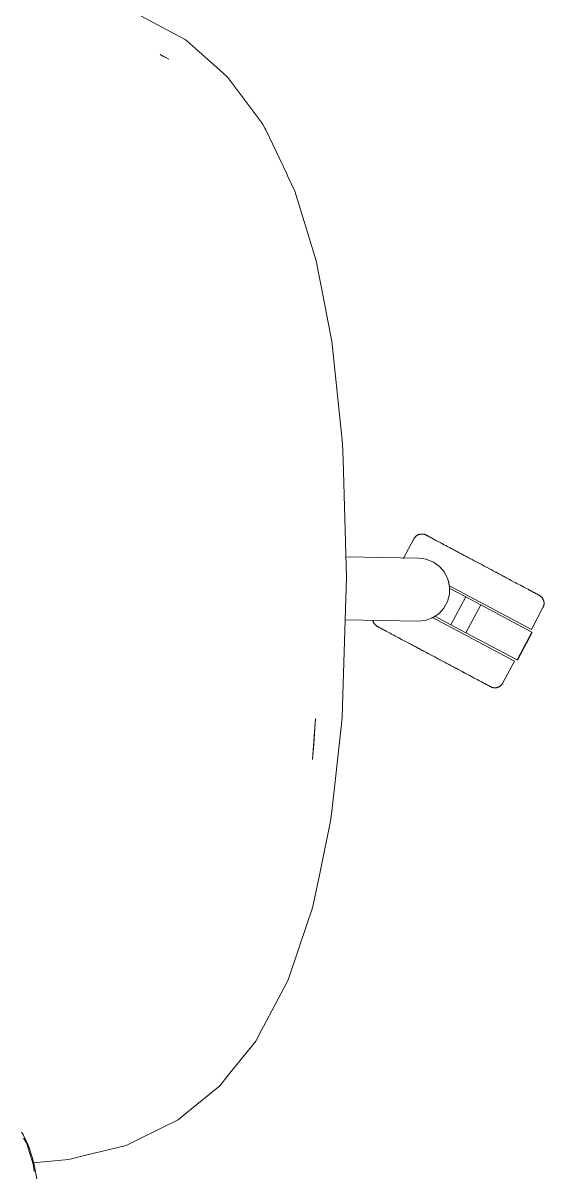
# Model space of a CAD drawing. Header units: millimetres. Extents: x 155927 to 326028, y -36033 to 97293.
# Drawn here: x 194710 to 194942, y 33266 to 33776 of the extents above; entities that cross this region are included whole.
import ezdxf

# ---------------------------------------------------------------- set-up
doc = ezdxf.new("R2010")
doc.units = ezdxf.units.MM
doc.header["$MEASUREMENT"] = 0
doc.layers.add('G-IMPT', color=8, linetype='CONTINUOUS', lineweight=9)
doc.layers.add('I-FURN', color=8, linetype='CONTINUOUS', lineweight=9)

msp = doc.modelspace()

# ---------------------------------------------------------------- linework, layer by layer
at = {"layer": 'G-IMPT'}
for p, q in [((194760.95, 33780.23), (194772.19, 33774.22)), ((194772.19, 33774.22), (194782.62, 33768.64)), ((194783.29, 33768.05), (194782.62, 33768.64)), ((194798.07, 33755.03), (194783.29, 33768.05)), ((194775.32, 33760.02), (194771.43, 33761.98)), ((194773.03, 33761.2), (194771.43, 33761.98)), ((194775.32, 33760.02), (194773.03, 33761.2)), ((194798.07, 33755.03), (194801.33, 33752.16)), ((194802.06, 33751.19), (194801.33, 33752.16)), ((194816.63, 33731.7), (194802.06, 33751.19)), ((194816.63, 33731.7), (194817.09, 33730.92)), ((194817.09, 33730.92), (194818.03, 33729.35)), ((194818.45, 33728.64), (194818.03, 33729.35)), ((194818.45, 33728.64), (194827.72, 33709)), ((194827.72, 33709), (194828.15, 33708.08)), ((194831.34, 33701.32), (194828.15, 33708.08)), ((194831.34, 33701.32), (194836.66, 33684.04)), ((194836.66, 33684.04), (194840.86, 33670.44)), ((194840.86, 33670.44), (194842.31, 33662.83)), ((194843.02, 33659.17), (194842.31, 33662.83)), ((194843.02, 33659.17), (194847.89, 33633.79)), ((194847.97, 33633.33), (194847.89, 33633.79)), ((194847.97, 33633.33), (194851.8, 33596.34)), ((194851.8, 33596.34), (194852.53, 33589.27)), ((194852.75, 33582.01), (194852.53, 33589.27)), ((194854.37, 33529.85), (194852.75, 33582.01)), ((194852.66, 33477.66), (194854.37, 33529.85)), ((194852.66, 33477.66), (194852.34, 33467.72)), ((194840.46, 33467.19), (194839.21, 33448.91)), ((194840.46, 33467.19), (194839.82, 33455.85)), ((194851.86, 33463.35), (194852.34, 33467.72)), ((194851.86, 33463.35), (194847.73, 33425.9)), ((194839.21, 33448.91), (194839.82, 33455.85)), ((194847.24, 33421.49), (194847.73, 33425.9)), ((194842.89, 33400.54), (194847.24, 33421.49)), ((194842.89, 33400.54), (194842.13, 33396.86)), ((194842.13, 33396.86), (194839.26, 33383.04)), ((194836.74, 33375.61), (194839.26, 33383.04)), ((194836.74, 33375.61), (194828.59, 33351.52)), ((194817.42, 33330.35), (194827.72, 33349.86)), ((194827.72, 33349.86), (194828.59, 33351.52)), ((194813.99, 33323.84), (194816.69, 33328.97)), ((194817.42, 33330.35), (194816.69, 33328.97)), ((194813.99, 33323.84), (194801.78, 33308.71)), ((194798.02, 33304.05), (194801.78, 33308.71)), ((194783.07, 33291.88), (194798.02, 33304.05)), ((194783.07, 33291.88), (194779.42, 33288.9)), ((194779.42, 33288.9), (194772.25, 33285.37)), ((194710.7, 33282.05), (194709.89, 33283.42)), ((194712.91, 33277.41), (194710.7, 33282.05)), ((194760.79, 33279.73), (194772.25, 33285.37)), ((194712.04, 33278.63), (194710.79, 33280.72)), ((194715.07, 33269.23), (194712.04, 33278.63)), ((194714.65, 33272.32), (194712.91, 33277.41)), ((194756.42, 33277.58), (194738.48, 33273.18)), ((194760.79, 33279.73), (194756.42, 33277.58)), ((194714.65, 33272.32), (194715.62, 33268.39)), ((194714.94, 33269.86), (194730.82, 33271.3)), ((194730.82, 33271.3), (194736.11, 33272.6)), ((194738.48, 33273.18), (194736.11, 33272.6)), ((194715.54, 33265.94), (194715.07, 33269.23)), ((194715.62, 33268.39), (194716.74, 33261.63))]:
    msp.add_line(p, q, dxfattribs=at)
at = {"layer": 'I-FURN'}
for p, q in [((194884.24, 33546.93), (194879.54, 33538.09)), ((194884.24, 33546.93), (194884.32, 33547.07)), ((194884.32, 33547.07), (194884.4, 33547.21)), ((194884.4, 33547.21), (194884.49, 33547.34)), ((194884.49, 33547.34), (194884.59, 33547.47)), ((194884.59, 33547.47), (194884.69, 33547.6)), ((194884.69, 33547.6), (194884.79, 33547.72)), ((194884.79, 33547.72), (194884.9, 33547.84)), ((194884.9, 33547.84), (194885.02, 33547.96)), ((194885.02, 33547.96), (194885.13, 33548.06)), ((194885.13, 33548.06), (194885.26, 33548.17)), ((194885.26, 33548.17), (194885.39, 33548.27)), ((194885.39, 33548.27), (194885.52, 33548.36)), ((194885.52, 33548.36), (194885.65, 33548.45)), ((194885.65, 33548.45), (194885.79, 33548.53)), ((194885.79, 33548.53), (194885.93, 33548.61)), ((194885.93, 33548.61), (194886.07, 33548.68)), ((194886.07, 33548.68), (194886.22, 33548.75)), ((194886.22, 33548.75), (194886.37, 33548.81)), ((194886.37, 33548.81), (194886.52, 33548.86)), ((194886.52, 33548.86), (194886.68, 33548.91)), ((194886.68, 33548.91), (194886.83, 33548.95)), ((194886.83, 33548.95), (194886.99, 33548.99)), ((194886.99, 33548.99), (194887.15, 33549.02)), ((194887.15, 33549.02), (194887.31, 33549.04)), ((194887.31, 33549.04), (194887.47, 33549.06)), ((194887.47, 33549.06), (194887.63, 33549.07)), ((194887.63, 33549.07), (194887.79, 33549.07)), ((194887.79, 33549.07), (194887.95, 33549.07)), ((194887.95, 33549.07), (194888.11, 33549.06)), ((194888.11, 33549.06), (194888.27, 33549.04)), ((194888.27, 33549.04), (194888.43, 33549.02)), ((194888.43, 33549.02), (194888.59, 33548.99)), ((194888.59, 33548.99), (194888.75, 33548.96)), ((194888.75, 33548.96), (194888.9, 33548.92)), ((194888.9, 33548.92), (194889.06, 33548.87)), ((194889.06, 33548.87), (194889.21, 33548.81)), ((194889.21, 33548.81), (194889.36, 33548.76)), ((194889.36, 33548.76), (194889.51, 33548.69)), ((194889.51, 33548.69), (194889.65, 33548.62)), ((194889.65, 33548.62), (194889.69, 33548.6)), ((194889.69, 33548.6), (194889.71, 33548.59)), ((194889.7, 33548.6), (194889.69, 33548.6)), ((194889.74, 33548.57), (194889.7, 33548.6)), ((194889.71, 33548.59), (194889.77, 33548.56)), ((194889.82, 33548.53), (194889.74, 33548.57)), ((194889.77, 33548.56), (194889.87, 33548.5)), ((194889.94, 33548.46), (194889.82, 33548.53)), ((194889.87, 33548.5), (194890.01, 33548.43)), ((194890.1, 33548.38), (194889.94, 33548.46)), ((194890.01, 33548.43), (194890.19, 33548.33)), ((194890.31, 33548.27), (194890.1, 33548.38)), ((194890.19, 33548.33), (194890.41, 33548.22)), ((194890.55, 33548.14), (194890.31, 33548.27)), ((194890.41, 33548.22), (194890.67, 33548.08)), ((194890.83, 33548), (194890.55, 33548.14)), ((194890.67, 33548.08), (194890.97, 33547.92)), ((194891.14, 33547.83), (194890.83, 33548)), ((194890.97, 33547.92), (194891.3, 33547.74)), ((194891.5, 33547.64), (194891.14, 33547.83)), ((194891.3, 33547.74), (194891.68, 33547.54)), ((194891.89, 33547.43), (194891.5, 33547.64)), ((194891.68, 33547.54), (194892.09, 33547.33)), ((194892.32, 33547.2), (194891.89, 33547.43)), ((194892.09, 33547.33), (194892.53, 33547.09)), ((194892.79, 33546.95), (194892.32, 33547.2)), ((194892.53, 33547.09), (194893.01, 33546.83)), ((194893.29, 33546.69), (194892.79, 33546.95)), ((194893.01, 33546.83), (194893.53, 33546.56)), ((194893.82, 33546.4), (194893.29, 33546.69)), ((194893.53, 33546.56), (194894.08, 33546.26)), ((194894.39, 33546.1), (194893.82, 33546.4)), ((194894.08, 33546.26), (194894.67, 33545.95)), ((194894.99, 33545.78), (194894.39, 33546.1)), ((194895.63, 33545.44), (194894.99, 33545.78)), ((194896.29, 33545.09), (194895.63, 33545.44)), ((194896.99, 33544.72), (194896.29, 33545.09)), ((194897.71, 33544.34), (194896.99, 33544.72)), ((194898.46, 33543.94), (194897.71, 33544.34)), ((194899.23, 33543.52), (194898.46, 33543.94)), ((194900.03, 33543.1), (194899.23, 33543.52)), ((194900.86, 33542.66), (194900.03, 33543.1)), ((194900.41, 33542.9), (194901.25, 33542.45)), ((194901.71, 33542.21), (194900.86, 33542.66)), ((194901.25, 33542.45), (194902.1, 33542)), ((194902.57, 33541.75), (194901.71, 33542.21)), ((194902.1, 33542), (194902.98, 33541.53)), ((194903.46, 33541.28), (194902.57, 33541.75)), ((194902.98, 33541.53), (194903.88, 33541.06)), ((194854.09, 33538.87), (194886.43, 33538.31)), ((194886.43, 33538.31), (194889.77, 33537.84)), ((194889.77, 33537.84), (194892.9, 33536.59)), ((194892.9, 33536.59), (194895.64, 33534.63)), ((194904.37, 33540.79), (194903.46, 33541.28)), ((194903.88, 33541.06), (194904.79, 33540.57)), ((194905.29, 33540.3), (194904.37, 33540.79)), ((194904.79, 33540.57), (194905.72, 33540.08)), ((194906.23, 33539.81), (194905.29, 33540.3)), ((194905.72, 33540.08), (194906.66, 33539.57)), ((194907.18, 33539.3), (194906.23, 33539.81)), ((194906.66, 33539.57), (194907.62, 33539.06)), ((194908.14, 33538.79), (194907.18, 33539.3)), ((194907.62, 33539.06), (194908.59, 33538.55)), ((194909.12, 33538.27), (194908.14, 33538.79)), ((194908.59, 33538.55), (194909.57, 33538.03)), ((194910.1, 33537.75), (194909.12, 33538.27)), ((194909.57, 33538.03), (194910.56, 33537.5)), ((194911.09, 33537.22), (194910.1, 33537.75)), ((194910.56, 33537.5), (194911.55, 33536.98)), ((194912.09, 33536.69), (194911.09, 33537.22)), ((194911.55, 33536.98), (194912.55, 33536.44)), ((194913.09, 33536.16), (194912.09, 33536.69)), ((194912.55, 33536.44), (194913.55, 33535.91)), ((194895.64, 33534.63), (194897.84, 33532.06)), ((194897.84, 33532.06), (194899.35, 33529.05)), ((194914.09, 33535.62), (194913.09, 33536.16)), ((194913.55, 33535.91), (194914.56, 33535.38)), ((194915.1, 33535.09), (194914.09, 33535.62)), ((194914.56, 33535.38), (194915.56, 33534.84)), ((194916.1, 33534.55), (194915.1, 33535.09)), ((194915.56, 33534.84), (194916.57, 33534.31)), ((194917.11, 33534.02), (194916.1, 33534.55)), ((194916.57, 33534.31), (194917.57, 33533.78)), ((194918.11, 33533.49), (194917.11, 33534.02)), ((194917.57, 33533.78), (194918.56, 33533.25)), ((194919.1, 33532.96), (194918.11, 33533.49)), ((194918.56, 33533.25), (194919.56, 33532.72)), ((194920.09, 33532.44), (194919.1, 33532.96)), ((194919.56, 33532.72), (194920.54, 33532.2)), ((194921.07, 33531.92), (194920.09, 33532.44)), ((194920.54, 33532.2), (194921.51, 33531.68)), ((194922.04, 33531.4), (194921.07, 33531.92)), ((194921.51, 33531.68), (194922.48, 33531.17)), ((194922.99, 33530.89), (194922.04, 33531.4)), ((194899.35, 33529.05), (194900.1, 33525.76)), ((194899.76, 33526.25), (194936.48, 33506.73)), ((194922.48, 33531.17), (194923.43, 33530.66)), ((194923.94, 33530.39), (194922.99, 33530.89)), ((194923.43, 33530.66), (194924.37, 33530.16)), ((194924.87, 33529.9), (194923.94, 33530.39)), ((194924.37, 33530.16), (194925.29, 33529.67)), ((194925.78, 33529.41), (194924.87, 33529.9)), ((194925.29, 33529.67), (194926.19, 33529.19)), ((194926.68, 33528.93), (194925.78, 33529.41)), ((194927.55, 33528.47), (194926.68, 33528.93)), ((194928.41, 33528.01), (194927.55, 33528.47)), ((194929.24, 33527.57), (194928.41, 33528.01)), ((194930.06, 33527.14), (194929.24, 33527.57)), ((194930.84, 33526.72), (194930.06, 33527.14)), ((194931.61, 33526.31), (194930.84, 33526.72)), ((194932.34, 33525.92), (194931.61, 33526.31)), ((194900.04, 33522.39), (194899.18, 33519.13)), ((194900.1, 33525.76), (194900.04, 33522.39)), ((194900.17, 33524.9), (194907.32, 33521.11)), ((194907.32, 33521.11), (194900.74, 33508.74)), ((194907.32, 33521.11), (194913.96, 33517.57)), ((194933.05, 33525.54), (194932.34, 33525.92)), ((194933.73, 33525.18), (194933.05, 33525.54)), ((194934.37, 33524.84), (194933.73, 33525.18)), ((194934.99, 33524.51), (194934.37, 33524.84)), ((194935.57, 33524.2), (194934.99, 33524.51)), ((194935.26, 33524.37), (194935.83, 33524.06)), ((194936.13, 33523.91), (194935.57, 33524.2)), ((194935.83, 33524.06), (194936.37, 33523.78)), ((194936.64, 33523.63), (194936.13, 33523.91)), ((194936.37, 33523.78), (194936.87, 33523.51)), ((194937.12, 33523.38), (194936.64, 33523.63)), ((194936.87, 33523.51), (194937.33, 33523.27)), ((194937.57, 33523.14), (194937.12, 33523.38)), ((194937.33, 33523.27), (194937.76, 33523.04)), ((194937.98, 33522.92), (194937.57, 33523.14)), ((194937.76, 33523.04), (194938.16, 33522.83)), ((194938.35, 33522.72), (194937.98, 33522.92)), ((194938.16, 33522.83), (194938.51, 33522.64)), ((194938.69, 33522.55), (194938.35, 33522.72)), ((194938.51, 33522.64), (194938.83, 33522.47)), ((194938.99, 33522.39), (194938.69, 33522.55)), ((194938.83, 33522.47), (194939.11, 33522.32)), ((194939.24, 33522.25), (194938.99, 33522.39)), ((194939.11, 33522.32), (194939.35, 33522.19)), ((194939.46, 33522.13), (194939.24, 33522.25)), ((194939.35, 33522.19), (194939.55, 33522.09)), ((194939.64, 33522.04), (194939.46, 33522.13)), ((194939.55, 33522.09), (194939.71, 33522)), ((194939.78, 33521.96), (194939.64, 33522.04)), ((194939.71, 33522), (194939.84, 33521.94)), ((194939.88, 33521.91), (194939.78, 33521.96)), ((194939.84, 33521.94), (194939.92, 33521.89)), ((194939.95, 33521.88), (194939.88, 33521.91)), ((194939.92, 33521.89), (194939.96, 33521.87)), ((194939.97, 33521.87), (194939.95, 33521.88)), ((194939.96, 33521.87), (194939.97, 33521.87)), ((194939.97, 33521.87), (194940.11, 33521.79)), ((194940.11, 33521.79), (194940.24, 33521.7)), ((194940.24, 33521.7), (194940.38, 33521.61)), ((194940.38, 33521.61), (194940.51, 33521.52)), ((194940.51, 33521.52), (194940.63, 33521.42)), ((194940.63, 33521.42), (194940.76, 33521.32)), ((194940.76, 33521.32), (194940.88, 33521.21)), ((194940.88, 33521.21), (194940.99, 33521.09)), ((194940.99, 33521.09), (194941.1, 33520.97)), ((194941.1, 33520.97), (194941.2, 33520.85)), ((194897.56, 33516.17), (194895.28, 33513.68)), ((194899.18, 33519.13), (194897.56, 33516.17)), ((194913.96, 33517.57), (194907.38, 33505.21)), ((194913.96, 33517.57), (194936.67, 33505.5)), ((194936.48, 33506.73), (194941.63, 33516.42)), ((194941.2, 33520.85), (194941.3, 33520.72)), ((194941.3, 33520.72), (194941.39, 33520.59)), ((194941.39, 33520.59), (194941.48, 33520.46)), ((194941.48, 33520.46), (194941.57, 33520.32)), ((194941.57, 33520.32), (194941.64, 33520.18)), ((194941.65, 33516.45), (194941.63, 33516.42)), ((194941.64, 33520.18), (194941.72, 33520.03)), ((194941.72, 33516.6), (194941.65, 33516.45)), ((194941.72, 33520.03), (194941.78, 33519.89)), ((194941.79, 33516.75), (194941.72, 33516.6)), ((194941.78, 33519.89), (194941.84, 33519.74)), ((194941.85, 33516.9), (194941.79, 33516.75)), ((194941.84, 33519.74), (194941.9, 33519.58)), ((194941.9, 33517.05), (194941.85, 33516.9)), ((194941.9, 33519.58), (194941.94, 33519.43)), ((194941.95, 33517.2), (194941.9, 33517.05)), ((194941.94, 33519.43), (194941.99, 33519.27)), ((194941.99, 33517.36), (194941.95, 33517.2)), ((194941.99, 33519.27), (194942.02, 33519.12)), ((194942.02, 33517.52), (194941.99, 33517.36)), ((194942.02, 33519.12), (194942.05, 33518.96)), ((194942.05, 33517.67), (194942.02, 33517.52)), ((194942.05, 33518.96), (194942.07, 33518.8)), ((194942.08, 33517.83), (194942.05, 33517.67)), ((194942.07, 33518.8), (194942.09, 33518.64)), ((194942.09, 33517.99), (194942.08, 33517.83)), ((194942.09, 33518.64), (194942.1, 33518.48)), ((194942.1, 33518.16), (194942.09, 33517.99)), ((194942.1, 33518.48), (194942.1, 33518.32)), ((194942.1, 33518.32), (194942.1, 33518.16)), ((194885.94, 33510.33), (194853.75, 33510.89)), ((194892.47, 33511.82), (194889.3, 33510.67)), ((194892.22, 33512.14), (194928.97, 33492.6)), ((194895.28, 33513.68), (194892.47, 33511.82)), ((194900.74, 33508.74), (194893.6, 33512.54)), ((194866.07, 33510.58), (194866.04, 33510.73)), ((194866.12, 33510.42), (194866.07, 33510.58)), ((194866.16, 33510.27), (194866.12, 33510.42)), ((194866.22, 33510.11), (194866.16, 33510.27)), ((194866.28, 33509.96), (194866.22, 33510.11)), ((194866.34, 33509.82), (194866.28, 33509.96)), ((194866.42, 33509.67), (194866.34, 33509.82)), ((194866.49, 33509.53), (194866.42, 33509.67)), ((194866.58, 33509.39), (194866.49, 33509.53)), ((194866.67, 33509.26), (194866.58, 33509.39)), ((194866.76, 33509.13), (194866.67, 33509.26)), ((194866.86, 33509), (194866.76, 33509.13)), ((194866.96, 33508.88), (194866.86, 33509)), ((194867.07, 33508.76), (194866.96, 33508.88)), ((194867.19, 33508.64), (194867.07, 33508.76)), ((194867.3, 33508.53), (194867.19, 33508.64)), ((194867.43, 33508.43), (194867.3, 33508.53)), ((194867.55, 33508.33), (194867.43, 33508.43)), ((194867.68, 33508.23), (194867.55, 33508.33)), ((194867.82, 33508.15), (194867.68, 33508.23)), ((194867.95, 33508.06), (194867.82, 33508.15)), ((194868.1, 33507.98), (194867.95, 33508.06)), ((194868.14, 33507.96), (194868.1, 33507.98)), ((194868.1, 33507.98), (194868.1, 33507.98)), ((194868.1, 33507.98), (194868.12, 33507.97)), ((194868.12, 33507.97), (194868.18, 33507.94)), ((194868.22, 33507.91), (194868.14, 33507.96)), ((194868.18, 33507.94), (194868.28, 33507.89)), ((194868.35, 33507.85), (194868.22, 33507.91)), ((194868.28, 33507.89), (194868.42, 33507.81)), ((194868.51, 33507.76), (194868.35, 33507.85)), ((194868.42, 33507.81), (194868.6, 33507.72)), ((194868.71, 33507.66), (194868.51, 33507.76)), ((194868.6, 33507.72), (194868.82, 33507.6)), ((194868.95, 33507.53), (194868.71, 33507.66)), ((194868.82, 33507.6), (194869.07, 33507.46)), ((194869.23, 33507.38), (194868.95, 33507.53)), ((194869.07, 33507.46), (194869.37, 33507.3)), ((194869.55, 33507.21), (194869.23, 33507.38)), ((194869.37, 33507.3), (194869.71, 33507.13)), ((194869.9, 33507.02), (194869.55, 33507.21)), ((194869.71, 33507.13), (194870.08, 33506.93)), ((194870.3, 33506.81), (194869.9, 33507.02)), ((194870.08, 33506.93), (194870.49, 33506.71)), ((194870.73, 33506.58), (194870.3, 33506.81)), ((194870.49, 33506.71), (194870.94, 33506.47)), ((194871.19, 33506.34), (194870.73, 33506.58)), ((194870.94, 33506.47), (194871.42, 33506.22)), ((194871.69, 33506.07), (194871.19, 33506.34)), ((194871.42, 33506.22), (194871.93, 33505.94)), ((194872.23, 33505.79), (194871.69, 33506.07)), ((194871.93, 33505.94), (194872.49, 33505.65)), ((194872.8, 33505.48), (194872.23, 33505.79)), ((194889.3, 33510.67), (194885.94, 33510.33)), ((194907.38, 33505.21), (194900.74, 33508.74)), ((194872.49, 33505.65), (194873.07, 33505.34)), ((194873.07, 33505.34), (194873.69, 33505.01)), ((194873.69, 33505.01), (194874.33, 33504.67)), ((194874.33, 33504.67), (194875.01, 33504.31)), ((194875.01, 33504.31), (194875.72, 33503.93)), ((194875.72, 33503.93), (194876.45, 33503.54)), ((194876.45, 33503.54), (194877.22, 33503.13)), ((194877.22, 33503.13), (194878, 33502.71)), ((194878, 33502.71), (194878.82, 33502.28)), ((194878.82, 33502.28), (194879.65, 33501.84)), ((194879.65, 33501.84), (194880.51, 33501.38)), ((194880.51, 33501.38), (194881.38, 33500.92)), ((194881.38, 33500.92), (194882.28, 33500.44)), ((194882.77, 33500.18), (194881.87, 33500.66)), ((194930.09, 33493.14), (194907.38, 33505.21)), ((194936.67, 33505.5), (194930.09, 33493.14)), ((194930.26, 33493.05), (194936.84, 33505.41)), ((194882.28, 33500.44), (194883.19, 33499.95)), ((194883.69, 33499.69), (194882.77, 33500.18)), ((194883.19, 33499.95), (194884.12, 33499.46)), ((194884.63, 33499.19), (194883.69, 33499.69)), ((194884.12, 33499.46), (194885.07, 33498.96)), ((194885.58, 33498.68), (194884.63, 33499.19)), ((194885.07, 33498.96), (194886.03, 33498.45)), ((194886.55, 33498.17), (194885.58, 33498.68)), ((194886.03, 33498.45), (194886.99, 33497.93)), ((194887.52, 33497.65), (194886.55, 33498.17)), ((194886.99, 33497.93), (194887.97, 33497.41)), ((194888.5, 33497.13), (194887.52, 33497.65)), ((194887.97, 33497.41), (194888.96, 33496.89)), ((194889.5, 33496.6), (194888.5, 33497.13)), ((194888.96, 33496.89), (194889.95, 33496.36)), ((194890.49, 33496.07), (194889.5, 33496.6)), ((194889.95, 33496.36), (194890.95, 33495.83)), ((194891.49, 33495.54), (194890.49, 33496.07)), ((194890.95, 33495.83), (194891.96, 33495.3)), ((194892.5, 33495.01), (194891.49, 33495.54)), ((194891.96, 33495.3), (194892.96, 33494.76)), ((194893.5, 33494.47), (194892.5, 33495.01)), ((194892.96, 33494.76), (194893.97, 33494.23)), ((194894.51, 33493.94), (194893.5, 33494.47)), ((194893.97, 33494.23), (194894.97, 33493.69)), ((194895.51, 33493.41), (194894.51, 33493.94)), ((194894.97, 33493.69), (194895.97, 33493.16)), ((194896.51, 33492.87), (194895.51, 33493.41)), ((194895.97, 33493.16), (194896.97, 33492.63)), ((194897.5, 33492.35), (194896.51, 33492.87)), ((194896.97, 33492.63), (194897.96, 33492.1)), ((194898.49, 33491.82), (194897.5, 33492.35)), ((194897.96, 33492.1), (194898.94, 33491.58)), ((194899.47, 33491.3), (194898.49, 33491.82)), ((194898.94, 33491.58), (194899.92, 33491.06)), ((194900.44, 33490.78), (194899.47, 33491.3)), ((194899.92, 33491.06), (194900.88, 33490.55)), ((194901.4, 33490.28), (194900.44, 33490.78)), ((194900.88, 33490.55), (194901.83, 33490.04)), ((194923.82, 33482.92), (194928.97, 33492.6)), ((194902.34, 33489.77), (194901.4, 33490.28)), ((194901.83, 33490.04), (194902.77, 33489.55)), ((194903.27, 33489.28), (194902.34, 33489.77)), ((194902.77, 33489.55), (194903.69, 33489.05)), ((194904.18, 33488.79), (194903.27, 33489.28)), ((194903.69, 33489.05), (194904.6, 33488.57)), ((194905.08, 33488.32), (194904.18, 33488.79)), ((194904.6, 33488.57), (194905.49, 33488.1)), ((194905.96, 33487.85), (194905.08, 33488.32)), ((194905.49, 33488.1), (194906.35, 33487.64)), ((194906.81, 33487.4), (194905.96, 33487.85)), ((194906.35, 33487.64), (194907.2, 33487.19)), ((194907.65, 33486.95), (194906.81, 33487.4)), ((194907.2, 33487.19), (194908.03, 33486.75)), ((194908.03, 33486.75), (194908.83, 33486.33)), ((194908.83, 33486.33), (194909.6, 33485.91)), ((194909.6, 33485.91), (194910.35, 33485.51)), ((194910.35, 33485.51), (194911.07, 33485.13)), ((194911.07, 33485.13), (194911.77, 33484.76)), ((194911.77, 33484.76), (194912.43, 33484.41)), ((194912.43, 33484.41), (194913.07, 33484.07)), ((194913.07, 33484.07), (194913.67, 33483.75)), ((194913.98, 33483.59), (194913.39, 33483.9)), ((194913.67, 33483.75), (194914.24, 33483.45)), ((194914.53, 33483.29), (194913.98, 33483.59)), ((194914.24, 33483.45), (194914.77, 33483.16)), ((194915.05, 33483.02), (194914.53, 33483.29)), ((194914.77, 33483.16), (194915.27, 33482.9)), ((194915.53, 33482.76), (194915.05, 33483.02)), ((194915.27, 33482.9), (194915.74, 33482.65)), ((194915.98, 33482.52), (194915.53, 33482.76)), ((194915.74, 33482.65), (194916.17, 33482.42)), ((194916.39, 33482.31), (194915.98, 33482.52)), ((194916.17, 33482.42), (194916.56, 33482.21)), ((194916.76, 33482.11), (194916.39, 33482.31)), ((194916.56, 33482.21), (194916.92, 33482.02)), ((194917.09, 33481.93), (194916.76, 33482.11)), ((194916.92, 33482.02), (194917.24, 33481.85)), ((194917.39, 33481.77), (194917.09, 33481.93)), ((194917.24, 33481.85), (194917.51, 33481.71)), ((194917.65, 33481.63), (194917.39, 33481.77)), ((194917.51, 33481.71), (194917.75, 33481.58)), ((194917.87, 33481.52), (194917.65, 33481.63)), ((194917.75, 33481.58), (194917.96, 33481.47)), ((194918.05, 33481.42), (194917.87, 33481.52)), ((194917.96, 33481.47), (194918.12, 33481.39)), ((194918.19, 33481.35), (194918.05, 33481.42)), ((194918.12, 33481.39), (194918.24, 33481.32)), ((194918.29, 33481.29), (194918.19, 33481.35)), ((194918.24, 33481.32), (194918.32, 33481.28)), ((194918.35, 33481.26), (194918.29, 33481.29)), ((194918.32, 33481.28), (194918.36, 33481.25)), ((194918.37, 33481.25), (194918.35, 33481.26)), ((194918.36, 33481.25), (194918.37, 33481.25)), ((194918.41, 33481.23), (194918.37, 33481.25)), ((194918.55, 33481.16), (194918.41, 33481.23)), ((194918.7, 33481.09), (194918.55, 33481.16)), ((194918.85, 33481.03), (194918.7, 33481.09)), ((194919, 33480.98), (194918.85, 33481.03)), ((194919.16, 33480.93), (194919, 33480.98)), ((194919.31, 33480.89), (194919.16, 33480.93)), ((194919.47, 33480.86), (194919.31, 33480.89)), ((194919.63, 33480.83), (194919.47, 33480.86)), ((194919.79, 33480.81), (194919.63, 33480.83)), ((194919.95, 33480.79), (194919.79, 33480.81)), ((194920.11, 33480.78), (194919.95, 33480.79)), ((194920.27, 33480.78), (194920.11, 33480.78)), ((194920.43, 33480.78), (194920.27, 33480.78)), ((194920.59, 33480.79), (194920.43, 33480.78)), ((194920.75, 33480.81), (194920.59, 33480.79)), ((194920.91, 33480.83), (194920.75, 33480.81)), ((194921.07, 33480.86), (194920.91, 33480.83)), ((194921.23, 33480.9), (194921.07, 33480.86)), ((194921.38, 33480.94), (194921.23, 33480.9)), ((194921.54, 33480.99), (194921.38, 33480.94)), ((194921.69, 33481.04), (194921.54, 33480.99)), ((194921.84, 33481.1), (194921.69, 33481.04)), ((194921.99, 33481.17), (194921.84, 33481.1)), ((194922.13, 33481.24), (194921.99, 33481.17)), ((194922.27, 33481.32), (194922.13, 33481.24)), ((194922.41, 33481.4), (194922.27, 33481.32)), ((194922.54, 33481.49), (194922.41, 33481.4)), ((194922.68, 33481.58), (194922.54, 33481.49)), ((194922.8, 33481.68), (194922.68, 33481.58)), ((194922.93, 33481.79), (194922.8, 33481.68)), ((194923.04, 33481.89), (194922.93, 33481.79)), ((194923.16, 33482.01), (194923.04, 33481.89)), ((194923.27, 33482.13), (194923.16, 33482.01)), ((194923.37, 33482.25), (194923.27, 33482.13)), ((194923.47, 33482.38), (194923.37, 33482.25)), ((194923.57, 33482.51), (194923.47, 33482.38)), ((194923.66, 33482.64), (194923.57, 33482.51)), ((194923.74, 33482.78), (194923.66, 33482.64)), ((194923.82, 33482.92), (194923.74, 33482.78))]:
    msp.add_line(p, q, dxfattribs=at)
msp.add_arc((194886.37, 33524.31), 13.81, 12.3473, 17.336, dxfattribs=at)
msp.add_open_spline([(194899.7, 33527.96), (194899.81, 33527.54), (194899.88, 33527.1), (194899.94, 33526.67)], degree=3, dxfattribs=at)

doc.saveas('drawing.dxf')
